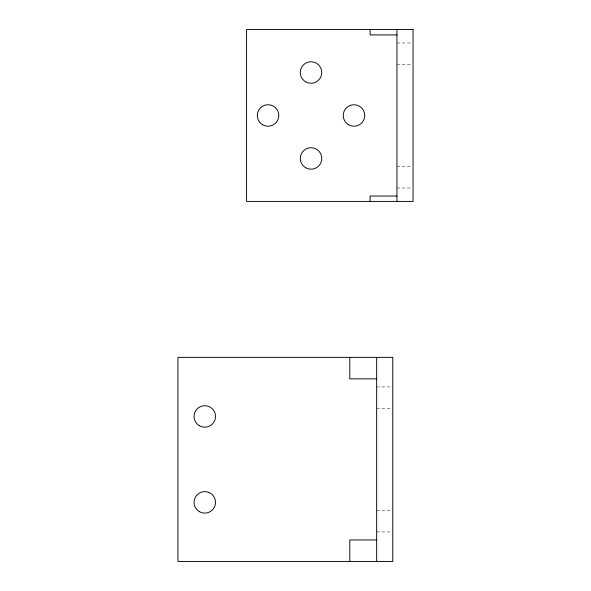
<?xml version="1.0" encoding="UTF-8"?>
<svg xmlns="http://www.w3.org/2000/svg" width="591" height="591" viewBox="0 0 591 591"><rect width="100%" height="100%" fill="white"/><g stroke="black" fill="none" stroke-linecap="round" stroke-linejoin="round"><path stroke-width="0.44" stroke-dasharray="2.96 2.22" d="M396.953 42.973L412.171 42.973M396.953 64.456L412.171 64.456M396.953 166.499L412.171 166.499M396.953 187.982L412.171 187.982M376.652 386.906L391.87 386.906M376.652 408.388L391.87 408.388M376.652 510.432L391.87 510.432M376.652 531.915L391.87 531.915"/><path stroke-width="0.89" d="M396.953 34.921L370.099 34.921L370.099 29.55M396.953 196.042L370.099 196.042L370.099 201.413M376.652 378.846L349.798 378.846L349.798 357.363M376.652 539.967L349.798 539.967L349.798 561.45M396.953 29.55L396.953 201.413M376.652 357.363L376.652 561.45M413.065 29.55L246.573 29.55L246.573 201.413L413.065 201.413L413.065 29.55M392.764 357.363L177.935 357.363L177.935 561.45L392.764 561.45L392.764 357.363M305.65 167.748A10.741 10.741 0 0 0 321.763 158.447A10.741 10.741 0 0 0 305.65 149.146A10.741 10.741 0 0 0 305.65 167.748M348.616 124.782A10.741 10.741 0 0 0 364.728 115.481A10.741 10.741 0 0 0 348.616 106.181A10.741 10.741 0 0 0 348.616 124.782M305.65 81.817A10.741 10.741 0 0 0 321.763 72.516A10.741 10.741 0 0 0 305.65 63.215A10.741 10.741 0 0 0 305.65 81.817M262.685 124.782A10.741 10.741 0 0 0 278.797 115.481A10.741 10.741 0 0 0 262.685 106.181A10.741 10.741 0 0 0 262.685 124.782M199.418 511.673A10.741 10.741 0 0 0 215.53 502.372A10.741 10.741 0 0 0 199.418 493.071A10.741 10.741 0 0 0 199.418 511.673M199.418 425.742A10.741 10.741 0 0 0 215.53 416.441A10.741 10.741 0 0 0 199.418 407.14A10.741 10.741 0 0 0 199.418 425.742"/></g></svg>
